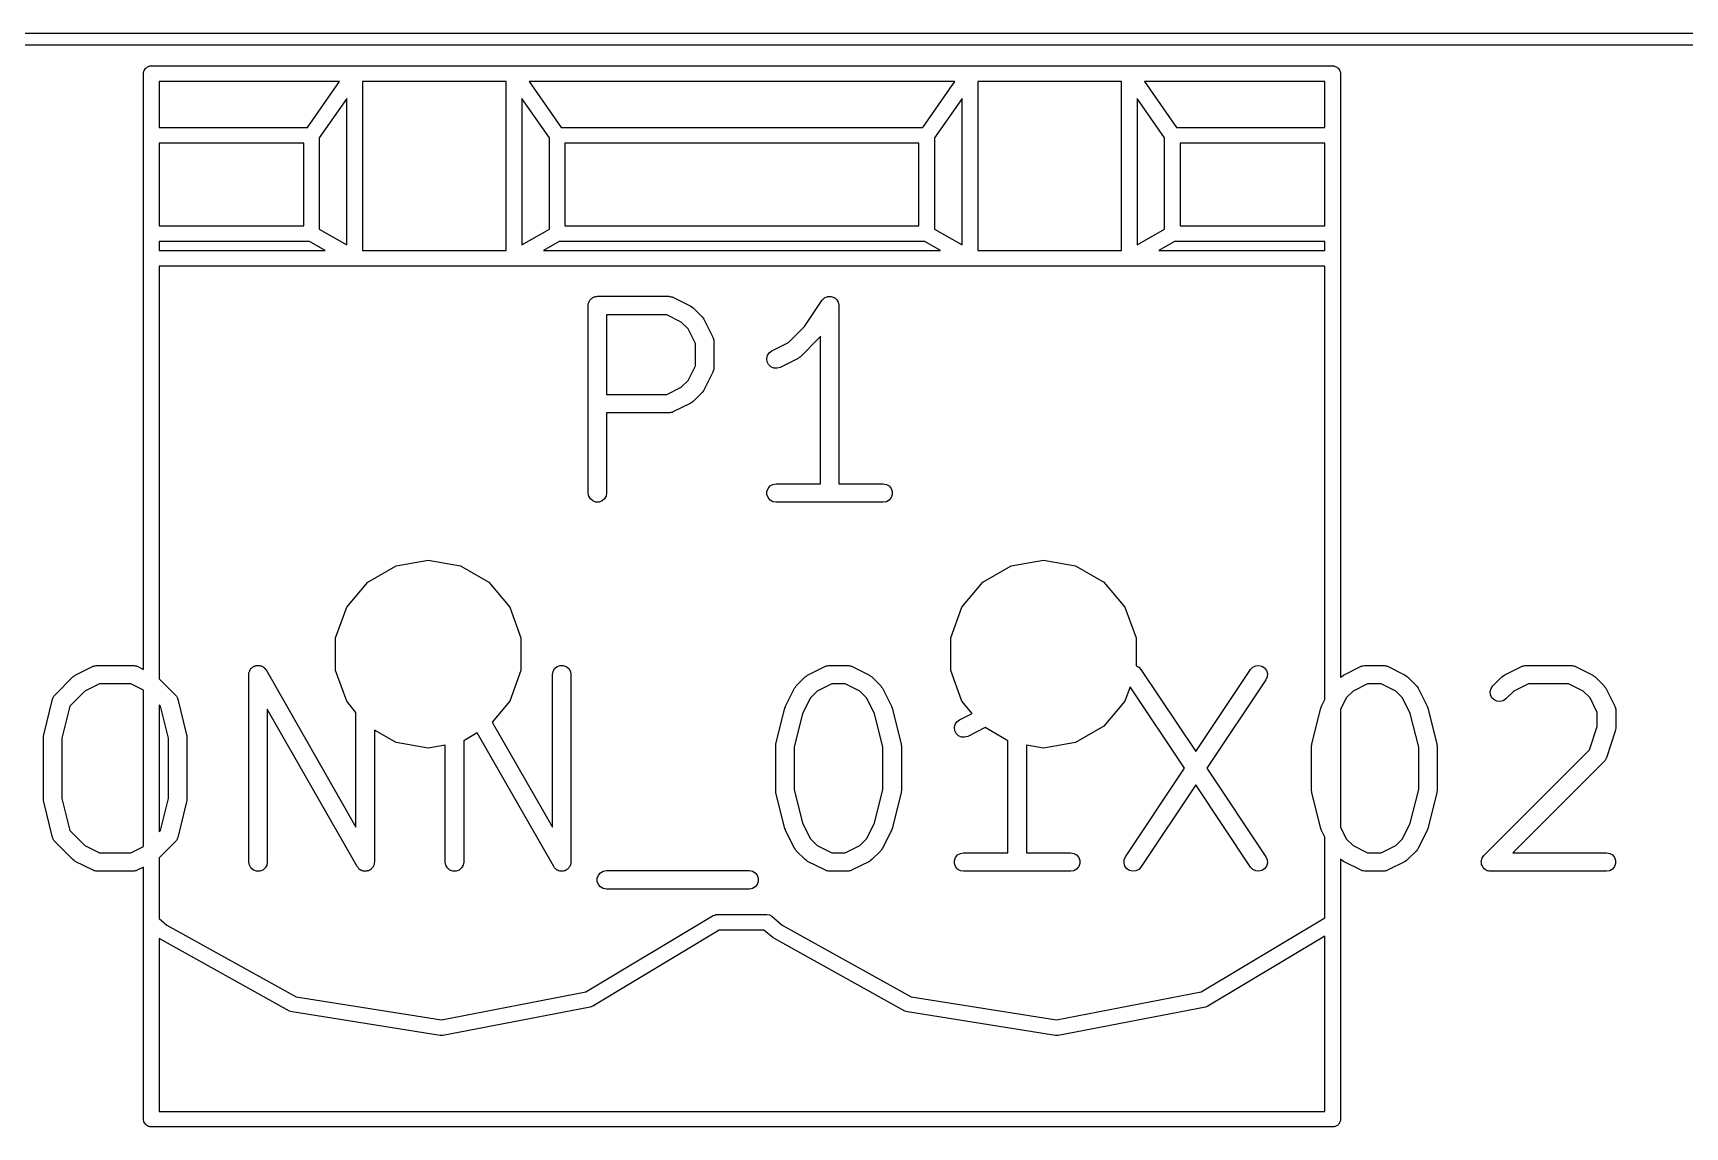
# Model space of a CAD drawing. Extents: x 10 to 287, y -200 to -10.
# Drawn here: x 81.29 to 94.71, y -38.84 to -29.95 of the extents above; entities that cross this region are included whole.
import ezdxf

# ---------------------------------------------------------------- set-up
doc = ezdxf.new("R2010")
doc.units = 0
doc.header["$MEASUREMENT"] = 0
doc.layers.add('BLACK', color=7, linetype='CONTINUOUS')

msp = doc.modelspace()

# ---------------------------------------------------------------- linework, layer by layer
at = {"layer": 'Black'}
for p, q in [((74.5, -29.95), (212, -29.95)), ((211.95, -30.05), (74.55, -30.05)), ((82.1865, -30.28), (82.1875, -30.2745)), ((82.1865, -35.1241), (82.1865, -30.28)), ((82.1875, -30.27), (82.189, -30.2657)), ((82.1875, -30.2745), (82.1875, -30.27)), ((82.189, -30.2657), (82.1903, -30.2583)), ((82.1903, -30.2583), (82.1941, -30.2518)), ((82.1941, -30.2518), (82.195, -30.2492)), ((82.195, -30.2492), (82.1967, -30.2472)), ((82.1967, -30.2472), (82.2014, -30.2392)), ((82.2014, -30.2392), (82.2084, -30.2332)), ((82.2084, -30.2332), (82.2092, -30.2324)), ((82.2092, -30.2324), (82.2102, -30.2318)), ((82.2102, -30.2318), (82.2182, -30.225)), ((82.2182, -30.225), (82.2282, -30.2214)), ((82.2282, -30.2214), (82.2283, -30.2213)), ((82.2283, -30.2213), (82.2284, -30.2213)), ((82.2284, -30.2213), (82.239, -30.2175)), ((82.239, -30.2175), (82.261, -30.2175)), ((82.261, -30.2175), (82.2611, -30.2175)), ((82.2611, -30.2175), (83.9023, -30.2175)), ((83.9023, -30.2175), (85.1977, -30.2175)), ((85.1977, -30.2175), (88.4489, -30.2175)), ((88.4489, -30.2175), (88.9023, -30.2175)), ((88.9023, -30.2175), (90.1977, -30.2175)), ((90.1977, -30.2175), (91.8389, -30.2175)), ((91.8389, -30.2175), (91.839, -30.2175)), ((91.839, -30.2175), (91.861, -30.2175)), ((91.861, -30.2175), (91.8716, -30.2213)), ((91.8716, -30.2213), (91.8717, -30.2213)), ((91.8717, -30.2213), (91.8718, -30.2214)), ((91.8718, -30.2214), (91.8817, -30.225)), ((91.8817, -30.225), (91.8898, -30.2318)), ((91.8898, -30.2318), (91.8908, -30.2324)), ((91.8908, -30.2324), (91.8916, -30.2332)), ((91.8916, -30.2332), (91.8986, -30.2392)), ((91.8986, -30.2392), (91.9033, -30.2472)), ((91.9033, -30.2472), (91.905, -30.2492)), ((91.905, -30.2492), (91.9059, -30.2518)), ((91.9059, -30.2518), (91.9097, -30.2583)), ((91.9097, -30.2583), (91.911, -30.2657)), ((91.911, -30.2657), (91.9125, -30.27)), ((91.9125, -30.27), (91.9125, -30.2745)), ((91.9125, -30.2745), (91.9135, -30.28)), ((91.9135, -30.28), (91.9135, -35.1896)), ((82.3135, -30.3445), (82.3135, -30.7179)), ((83.7803, -30.3445), (82.3135, -30.3445)), ((83.5187, -30.7179), (83.7803, -30.3445)), ((83.9658, -30.3445), (83.9658, -31.7186)), ((85.1342, -30.3445), (83.9658, -30.3445)), ((85.1342, -31.7186), (85.1342, -30.3445)), ((85.6511, -30.3445), (85.3197, -30.3445)), ((85.3197, -30.3445), (85.5813, -30.7179)), ((88.4489, -30.3445), (85.6511, -30.3445)), ((88.7803, -30.3445), (88.4489, -30.3445)), ((88.5187, -30.7179), (88.7803, -30.3445)), ((88.9658, -30.3445), (88.9658, -31.7186)), ((90.1342, -30.3445), (88.9658, -30.3445)), ((90.1342, -31.7186), (90.1342, -30.3445)), ((90.3197, -30.3445), (90.5813, -30.7179)), ((91.7865, -30.3445), (90.3197, -30.3445)), ((91.7865, -30.7179), (91.7865, -30.3445)), ((83.8388, -30.4823), (83.6153, -30.8014)), ((83.8388, -31.6726), (83.8388, -30.4823)), ((85.4847, -30.8014), (85.2612, -30.4823)), ((85.2612, -30.4823), (85.2612, -31.6726)), ((88.8388, -30.4823), (88.6153, -30.8014)), ((88.8388, -31.6726), (88.8388, -30.4823)), ((90.4847, -30.8014), (90.2612, -30.4823)), ((90.2612, -30.4823), (90.2612, -31.6726)), ((82.3135, -30.7179), (83.5187, -30.7179)), ((85.5813, -30.7179), (88.4489, -30.7179)), ((88.4489, -30.7179), (88.5187, -30.7179)), ((90.5813, -30.7179), (91.7865, -30.7179)), ((82.3135, -30.8449), (82.3135, -31.518)), ((83.4883, -30.8449), (82.3135, -30.8449)), ((83.4883, -31.518), (83.4883, -30.8449)), ((83.6153, -30.8014), (83.6153, -31.5447)), ((85.4847, -31.5447), (85.4847, -30.8014)), ((85.6511, -30.8449), (85.6117, -30.8449)), ((85.6117, -30.8449), (85.6117, -31.518)), ((88.4489, -30.8449), (85.6511, -30.8449)), ((88.4883, -30.8449), (88.4489, -30.8449)), ((88.4883, -31.518), (88.4883, -30.8449)), ((88.6153, -30.8014), (88.6153, -31.5447)), ((90.4847, -31.5447), (90.4847, -30.8014)), ((90.6117, -30.8449), (90.6117, -31.518)), ((91.7865, -30.8449), (90.6117, -30.8449)), ((91.7865, -31.518), (91.7865, -30.8449)), ((82.3135, -31.518), (83.4883, -31.518)), ((83.6153, -31.5447), (83.8388, -31.6726)), ((85.2612, -31.6726), (85.4847, -31.5447)), ((85.6117, -31.518), (88.4489, -31.518)), ((88.4489, -31.518), (88.4883, -31.518)), ((88.6153, -31.5447), (88.8388, -31.6726)), ((90.2612, -31.6726), (90.4847, -31.5447)), ((90.6117, -31.518), (91.7865, -31.518)), ((83.5349, -31.645), (82.3135, -31.645)), ((82.3135, -31.645), (82.3135, -31.7186)), ((83.6636, -31.7186), (83.5349, -31.645)), ((85.5651, -31.645), (85.4364, -31.7186)), ((85.6511, -31.645), (85.5651, -31.645)), ((88.5349, -31.645), (85.6511, -31.645)), ((88.6636, -31.7186), (88.5349, -31.645)), ((90.5651, -31.645), (90.4364, -31.7186)), ((91.7865, -31.645), (90.5651, -31.645)), ((91.7865, -31.7186), (91.7865, -31.645)), ((82.3135, -31.7186), (83.5518, -31.7186)), ((83.5518, -31.7186), (83.6636, -31.7186)), ((83.9658, -31.7186), (85.1342, -31.7186)), ((85.4364, -31.7186), (85.5482, -31.7186)), ((85.5482, -31.7186), (88.4489, -31.7186)), ((88.4489, -31.7186), (88.5518, -31.7186)), ((88.5518, -31.7186), (88.6636, -31.7186)), ((88.9658, -31.7186), (90.1342, -31.7186)), ((90.4364, -31.7186), (90.5482, -31.7186)), ((90.5482, -31.7186), (91.7865, -31.7186)), ((82.3135, -31.8456), (82.3135, -35.1989)), ((83.5518, -31.8456), (82.3135, -31.8456)), ((83.9023, -31.8456), (83.5518, -31.8456)), ((85.1977, -31.8456), (83.9023, -31.8456)), ((85.5482, -31.8456), (85.1977, -31.8456)), ((85.6511, -31.8456), (85.5482, -31.8456)), ((88.5518, -31.8456), (85.6511, -31.8456)), ((88.9023, -31.8456), (88.5518, -31.8456)), ((90.1977, -31.8456), (88.9023, -31.8456)), ((90.5482, -31.8456), (90.1977, -31.8456)), ((91.7865, -31.8456), (90.5482, -31.8456)), ((91.7865, -35.367), (91.7865, -31.8456)), ((85.8001, -32.1654), (85.8013, -32.159)), ((85.8001, -33.6894), (85.8001, -32.1654)), ((85.8013, -32.1524), (85.8035, -32.1462)), ((85.8013, -32.159), (85.8013, -32.1524)), ((85.8035, -32.1462), (85.8047, -32.1398)), ((85.8047, -32.1398), (85.8079, -32.1341)), ((85.8079, -32.1341), (85.8102, -32.1279)), ((85.8102, -32.1279), (85.8144, -32.1229)), ((85.8144, -32.1229), (85.8177, -32.1172)), ((85.8177, -32.1172), (85.8227, -32.113)), ((85.8227, -32.113), (85.8269, -32.108)), ((85.8269, -32.108), (85.8326, -32.1047)), ((85.8326, -32.1047), (85.8376, -32.1005)), ((85.8376, -32.1005), (85.8438, -32.0982)), ((85.8438, -32.0982), (85.8495, -32.095)), ((85.8495, -32.095), (85.856, -32.0938)), ((85.856, -32.0938), (85.8621, -32.0916)), ((85.8621, -32.0916), (85.8687, -32.0916)), ((85.8687, -32.0916), (85.8751, -32.0904)), ((85.8751, -32.0904), (86.4557, -32.0904)), ((86.4557, -32.0904), (86.46, -32.0912)), ((86.46, -32.0912), (86.4643, -32.0909)), ((86.4643, -32.0909), (86.4727, -32.0934)), ((86.4727, -32.0934), (86.4814, -32.095)), ((86.4814, -32.095), (86.4851, -32.0971)), ((86.4851, -32.0971), (86.4893, -32.0983)), ((86.4893, -32.0983), (86.6344, -32.1709)), ((86.6344, -32.1709), (86.644, -32.1781)), ((86.644, -32.1781), (86.6539, -32.185)), ((86.6539, -32.185), (86.7265, -32.2575)), ((87.5586, -32.3354), (87.6996, -32.1238)), ((87.6996, -32.1238), (87.7025, -32.1208)), ((87.7025, -32.1208), (87.7045, -32.1172)), ((87.7045, -32.1172), (87.7114, -32.1115)), ((87.7114, -32.1115), (87.7176, -32.105)), ((87.7176, -32.105), (87.7213, -32.1031)), ((87.7213, -32.1031), (87.7245, -32.1005)), ((87.7245, -32.1005), (87.7329, -32.0974)), ((87.7329, -32.0974), (87.7409, -32.0934)), ((87.7409, -32.0934), (87.7451, -32.093)), ((87.7451, -32.093), (87.749, -32.0916)), ((87.749, -32.0916), (87.7579, -32.0916)), ((87.7579, -32.0916), (87.7668, -32.0906)), ((87.7668, -32.0906), (87.7709, -32.0916)), ((87.7709, -32.0916), (87.775, -32.0916)), ((87.775, -32.0916), (87.7834, -32.0946)), ((87.7834, -32.0946), (87.7921, -32.0967)), ((87.7921, -32.0967), (87.7956, -32.0991)), ((87.7956, -32.0991), (87.7995, -32.1005)), ((87.7995, -32.1005), (87.8064, -32.1062)), ((87.8064, -32.1062), (87.8138, -32.1112)), ((87.8138, -32.1112), (87.8163, -32.1145)), ((87.8163, -32.1145), (87.8195, -32.1172)), ((87.8195, -32.1172), (87.8239, -32.125)), ((87.8239, -32.125), (87.8292, -32.1322)), ((87.8292, -32.1322), (87.8304, -32.1362)), ((87.8304, -32.1362), (87.8325, -32.1398)), ((87.8325, -32.1398), (87.834, -32.1486)), ((87.834, -32.1486), (87.8365, -32.1572)), ((87.8365, -32.1572), (87.8363, -32.1613)), ((87.8363, -32.1613), (87.837, -32.1654)), ((87.837, -32.1654), (87.837, -33.6144)), ((85.9501, -32.2404), (85.9501, -32.8887)), ((86.438, -32.2404), (85.9501, -32.2404)), ((86.5564, -32.2996), (86.438, -32.2404)), ((86.6118, -32.355), (86.5564, -32.2996)), ((86.7265, -32.2575), (86.7334, -32.2674)), ((86.7334, -32.2674), (86.7405, -32.277)), ((86.7405, -32.277), (86.8131, -32.4222)), ((87.4273, -32.4666), (87.5586, -32.3354)), ((86.671, -32.4734), (86.6118, -32.355)), ((86.671, -32.6557), (86.671, -32.4734)), ((86.8131, -32.4222), (86.8143, -32.4263)), ((86.8143, -32.4263), (86.8165, -32.4301)), ((86.8165, -32.4301), (86.818, -32.4387)), ((86.818, -32.4387), (86.8205, -32.4471)), ((86.8205, -32.4471), (86.8203, -32.4515)), ((86.8203, -32.4515), (86.821, -32.4557)), ((86.821, -32.4557), (86.821, -32.6734)), ((87.293, -32.5338), (87.4273, -32.4666)), ((87.6699, -32.4362), (87.5247, -32.5813)), ((87.6741, -32.4301), (87.6699, -32.4362)), ((87.6793, -32.4247), (87.6741, -32.4301)), ((87.687, -32.4131), (87.6793, -32.4247)), ((87.687, -33.6144), (87.687, -32.4131)), ((87.2517, -32.5964), (87.2578, -32.571)), ((87.2547, -32.6222), (87.2517, -32.5964)), ((87.2578, -32.571), (87.2721, -32.5493)), ((87.2721, -32.5493), (87.293, -32.5338)), ((87.5053, -32.5954), (87.3601, -32.6679)), ((87.5149, -32.5882), (87.5053, -32.5954)), ((87.5247, -32.5813), (87.5149, -32.5882)), ((86.6118, -32.7741), (86.671, -32.6557)), ((86.8131, -32.707), (86.7405, -32.8521)), ((86.8143, -32.7028), (86.8131, -32.707)), ((86.8165, -32.6991), (86.8143, -32.7028)), ((86.818, -32.6904), (86.8165, -32.6991)), ((86.8205, -32.682), (86.818, -32.6904)), ((86.821, -32.6734), (86.8203, -32.6777)), ((86.8203, -32.6777), (86.8205, -32.682)), ((87.2663, -32.6455), (87.2547, -32.6222)), ((87.2852, -32.6634), (87.2663, -32.6455)), ((87.3091, -32.6738), (87.2852, -32.6634)), ((87.3351, -32.6754), (87.3091, -32.6738)), ((87.3601, -32.6679), (87.3351, -32.6754)), ((85.9501, -32.8887), (86.438, -32.8887)), ((86.438, -32.8887), (86.5564, -32.8295)), ((86.5564, -32.8295), (86.6118, -32.7741)), ((86.7265, -32.8716), (86.6539, -32.9442)), ((86.7333, -32.8618), (86.7265, -32.8716)), ((86.7405, -32.8521), (86.7333, -32.8618)), ((86.6344, -32.9582), (86.4893, -33.0308)), ((86.644, -32.9511), (86.6344, -32.9582)), ((86.6539, -32.9442), (86.644, -32.9511)), ((86.4557, -33.0387), (85.9501, -33.0387)), ((85.9501, -33.0387), (85.9501, -33.6894)), ((86.46, -33.038), (86.4557, -33.0387)), ((86.4643, -33.0382), (86.46, -33.038)), ((86.4727, -33.0357), (86.4643, -33.0382)), ((86.4814, -33.0342), (86.4727, -33.0357)), ((86.4851, -33.032), (86.4814, -33.0342)), ((86.4893, -33.0308), (86.4851, -33.032)), ((85.8047, -33.7151), (85.8001, -33.6894)), ((85.9501, -33.6894), (85.9456, -33.7151)), ((87.2527, -33.6764), (87.2616, -33.6519)), ((87.2527, -33.7025), (87.2527, -33.6764)), ((87.2616, -33.6519), (87.2784, -33.632)), ((87.2784, -33.632), (87.3009, -33.619)), ((87.3009, -33.619), (87.3266, -33.6144)), ((87.3266, -33.6144), (87.687, -33.6144)), ((87.837, -33.6144), (88.1974, -33.6144)), ((88.1974, -33.6144), (88.2231, -33.619)), ((88.2231, -33.619), (88.2456, -33.632)), ((88.2456, -33.632), (88.2624, -33.6519)), ((88.2624, -33.6519), (88.2713, -33.6764)), ((88.2713, -33.6764), (88.2713, -33.7025)), ((85.8177, -33.7376), (85.8047, -33.7151)), ((85.8376, -33.7544), (85.8177, -33.7376)), ((85.8621, -33.7633), (85.8376, -33.7544)), ((85.8882, -33.7633), (85.8621, -33.7633)), ((85.9126, -33.7544), (85.8882, -33.7633)), ((85.9326, -33.7376), (85.9126, -33.7544)), ((85.9456, -33.7151), (85.9326, -33.7376)), ((87.2616, -33.7269), (87.2527, -33.7025)), ((87.2784, -33.7469), (87.2616, -33.7269)), ((87.3009, -33.7599), (87.2784, -33.7469)), ((87.3266, -33.7644), (87.3009, -33.7599)), ((88.1974, -33.7644), (87.3266, -33.7644)), ((88.2231, -33.7599), (88.1974, -33.7644)), ((88.2456, -33.7469), (88.2231, -33.7599)), ((88.2624, -33.7269), (88.2456, -33.7469)), ((88.2713, -33.7025), (88.2624, -33.7269)), ((84.0083, -34.414), (84.2384, -34.2812)), ((84.2384, -34.2812), (84.5, -34.2351)), ((84.5, -34.2351), (84.7616, -34.2812)), ((84.7616, -34.2812), (84.9917, -34.414)), ((89.0083, -34.414), (89.2384, -34.2812)), ((89.2384, -34.2812), (89.5, -34.2351)), ((89.5, -34.2351), (89.7616, -34.2812)), ((89.7616, -34.2812), (89.9917, -34.414)), ((83.8376, -34.6175), (84.0083, -34.414)), ((84.9917, -34.414), (85.1624, -34.6175)), ((88.8376, -34.6175), (89.0083, -34.414)), ((89.9917, -34.414), (90.1624, -34.6175)), ((83.7467, -34.8672), (83.8376, -34.6175)), ((85.1624, -34.6175), (85.2533, -34.8672)), ((88.7467, -34.8672), (88.8376, -34.6175)), ((90.1624, -34.6175), (90.2533, -34.8672)), ((83.7467, -35.1328), (83.7467, -34.8672)), ((85.2533, -34.8672), (85.2533, -35.1328)), ((88.7467, -35.1328), (88.7467, -34.8672)), ((90.2533, -34.8672), (90.2533, -35.0948)), ((81.6228, -35.1781), (81.6325, -35.1709)), ((81.6325, -35.1709), (81.7776, -35.0983)), ((81.7776, -35.0983), (81.7817, -35.0971)), ((81.7817, -35.0971), (81.7855, -35.095)), ((81.7855, -35.095), (81.7941, -35.0934)), ((81.7941, -35.0934), (81.8026, -35.0909)), ((81.8026, -35.0909), (81.8069, -35.0912)), ((81.8069, -35.0912), (81.8111, -35.0904)), ((81.8111, -35.0904), (82.1014, -35.0904)), ((82.1014, -35.0904), (82.1057, -35.0912)), ((82.1057, -35.0912), (82.11, -35.0909)), ((82.11, -35.0909), (82.1184, -35.0934)), ((82.1184, -35.0934), (82.1271, -35.095)), ((82.1271, -35.095), (82.1308, -35.0971)), ((82.1308, -35.0971), (82.135, -35.0983)), ((82.135, -35.0983), (82.1865, -35.1241)), ((83.0424, -35.1654), (83.0436, -35.1588)), ((83.0424, -36.6894), (83.0424, -35.1654)), ((83.0436, -35.1521), (83.0458, -35.1461)), ((83.0436, -35.1588), (83.0436, -35.1521)), ((83.0458, -35.1461), (83.047, -35.1398)), ((83.047, -35.1398), (83.0503, -35.1339)), ((83.0503, -35.1339), (83.0526, -35.1276)), ((83.0526, -35.1276), (83.0568, -35.1228)), ((83.0568, -35.1228), (83.06, -35.1172)), ((83.06, -35.1172), (83.0651, -35.1129)), ((83.0651, -35.1129), (83.0695, -35.1078)), ((83.0695, -35.1078), (83.075, -35.1046)), ((83.075, -35.1046), (83.0799, -35.1005)), ((83.0799, -35.1005), (83.0862, -35.0982)), ((83.0862, -35.0982), (83.0921, -35.0948)), ((83.0921, -35.0948), (83.0984, -35.0938)), ((83.0984, -35.0938), (83.1044, -35.0916)), ((83.1044, -35.0916), (83.1111, -35.0916)), ((83.1111, -35.0916), (83.1178, -35.0904)), ((83.1178, -35.0904), (83.1241, -35.0916)), ((83.1241, -35.0916), (83.1305, -35.0916)), ((83.1305, -35.0916), (83.1368, -35.0939)), ((83.1368, -35.0939), (83.1434, -35.0951)), ((83.1434, -35.0951), (83.1489, -35.0983)), ((83.1489, -35.0983), (83.1549, -35.1005)), ((83.1549, -35.1005), (83.1601, -35.1048)), ((83.1601, -35.1048), (83.1659, -35.1082)), ((83.1659, -35.1082), (83.17, -35.1131)), ((83.17, -35.1131), (83.1749, -35.1172)), ((83.1749, -35.1172), (83.1782, -35.123)), ((83.1782, -35.123), (83.1825, -35.1282)), ((83.1825, -35.1282), (83.9133, -36.407)), ((83.8376, -35.3825), (83.7467, -35.1328)), ((85.2533, -35.1328), (85.1624, -35.3825)), ((85.5099, -35.1654), (85.5144, -35.1398)), ((85.5099, -36.407), (85.5099, -35.1654)), ((85.5144, -35.1398), (85.5274, -35.1172)), ((85.5274, -35.1172), (85.5474, -35.1005)), ((85.5474, -35.1005), (85.5718, -35.0916)), ((85.5718, -35.0916), (85.5979, -35.0916)), ((85.5979, -35.0916), (85.6224, -35.1005)), ((85.6224, -35.1005), (85.6423, -35.1172)), ((85.6423, -35.1172), (85.6553, -35.1398)), ((85.6553, -35.1398), (85.6599, -35.1654)), ((85.6599, -35.1654), (85.6599, -36.6894)), ((87.5737, -35.1781), (87.5833, -35.1709)), ((87.5833, -35.1709), (87.7285, -35.0983)), ((87.7285, -35.0983), (87.7326, -35.0971)), ((87.7326, -35.0971), (87.7363, -35.095)), ((87.7363, -35.095), (87.745, -35.0934)), ((87.745, -35.0934), (87.7534, -35.0909)), ((87.7534, -35.0909), (87.7577, -35.0912)), ((87.7577, -35.0912), (87.762, -35.0904)), ((87.762, -35.0904), (87.9071, -35.0904)), ((87.9071, -35.0904), (87.9114, -35.0912)), ((87.9114, -35.0912), (87.9157, -35.0909)), ((87.9157, -35.0909), (87.9241, -35.0934)), ((87.9241, -35.0934), (87.9328, -35.095)), ((87.9328, -35.095), (87.9365, -35.0971)), ((87.9365, -35.0971), (87.9407, -35.0983)), ((87.9407, -35.0983), (88.0858, -35.1709)), ((88.0858, -35.1709), (88.0955, -35.1781)), ((88.8376, -35.3825), (88.7467, -35.1328)), ((90.2533, -35.0948), (90.2738, -35.105)), ((90.2738, -35.105), (90.2918, -35.1238)), ((90.2918, -35.1238), (90.7374, -35.7922)), ((90.7374, -35.7922), (91.183, -35.1238)), ((91.183, -35.1238), (91.201, -35.105)), ((91.201, -35.105), (91.2244, -35.0934)), ((91.2244, -35.0934), (91.2503, -35.0906)), ((91.2503, -35.0906), (91.2756, -35.0967)), ((91.2756, -35.0967), (91.2972, -35.1112)), ((91.2972, -35.1112), (91.3127, -35.1322)), ((91.3127, -35.1322), (91.32, -35.1572)), ((91.32, -35.1572), (91.3183, -35.1832)), ((91.928, -35.1781), (91.9376, -35.1709)), ((91.9376, -35.1709), (92.0827, -35.0983)), ((92.0827, -35.0983), (92.0869, -35.0971)), ((92.0869, -35.0971), (92.0906, -35.095)), ((92.0906, -35.095), (92.0993, -35.0934)), ((92.0993, -35.0934), (92.1077, -35.0909)), ((92.1077, -35.0909), (92.112, -35.0912)), ((92.112, -35.0912), (92.1163, -35.0904)), ((92.1163, -35.0904), (92.2614, -35.0904)), ((92.2614, -35.0904), (92.2657, -35.0912)), ((92.2657, -35.0912), (92.27, -35.0909)), ((92.27, -35.0909), (92.2784, -35.0934)), ((92.2784, -35.0934), (92.2871, -35.095)), ((92.2871, -35.095), (92.2908, -35.0971)), ((92.2908, -35.0971), (92.295, -35.0983)), ((92.295, -35.0983), (92.4401, -35.1709)), ((92.4401, -35.1709), (92.4498, -35.1781)), ((93.2342, -35.1781), (93.2439, -35.1709)), ((93.2439, -35.1709), (93.389, -35.0983)), ((93.389, -35.0983), (93.3932, -35.0971)), ((93.3932, -35.0971), (93.3969, -35.095)), ((93.3969, -35.095), (93.4056, -35.0934)), ((93.4056, -35.0934), (93.414, -35.0909)), ((93.414, -35.0909), (93.4183, -35.0912)), ((93.4183, -35.0912), (93.4226, -35.0904)), ((93.4226, -35.0904), (93.7854, -35.0904)), ((93.7854, -35.0904), (93.7897, -35.0912)), ((93.7897, -35.0912), (93.794, -35.0909)), ((93.794, -35.0909), (93.8024, -35.0934)), ((93.8024, -35.0934), (93.8111, -35.095)), ((93.8111, -35.095), (93.8148, -35.0971)), ((93.8148, -35.0971), (93.819, -35.0983)), ((93.819, -35.0983), (93.9641, -35.1709)), ((93.9641, -35.1709), (93.9738, -35.1781)), ((81.4678, -35.3301), (81.613, -35.185)), ((81.7104, -35.2996), (81.5886, -35.4215)), ((81.613, -35.185), (81.6228, -35.1781)), ((81.8288, -35.2404), (81.7104, -35.2996)), ((82.0837, -35.2404), (81.8288, -35.2404)), ((82.1865, -35.2918), (82.0837, -35.2404)), ((82.1865, -36.563), (82.1865, -35.2918)), ((82.3135, -35.1989), (82.4447, -35.3301)), ((87.4046, -35.4222), (87.4772, -35.277)), ((87.4772, -35.277), (87.4844, -35.2674)), ((87.4844, -35.2674), (87.4913, -35.2575)), ((87.4913, -35.2575), (87.5638, -35.185)), ((87.5638, -35.185), (87.5737, -35.1781)), ((87.6613, -35.2996), (87.6059, -35.355)), ((87.7797, -35.2404), (87.6613, -35.2996)), ((87.8894, -35.2404), (87.7797, -35.2404)), ((88.0079, -35.2996), (87.8894, -35.2404)), ((88.0632, -35.355), (88.0079, -35.2996)), ((88.0955, -35.1781), (88.1053, -35.185)), ((88.1053, -35.185), (88.1779, -35.2575)), ((88.1779, -35.2575), (88.1848, -35.2674)), ((88.1848, -35.2674), (88.1919, -35.277)), ((88.1919, -35.277), (88.2645, -35.4222)), ((90.2054, -35.2645), (90.1624, -35.3825)), ((90.6473, -35.9274), (90.2054, -35.2645)), ((91.3078, -35.207), (90.8276, -35.9274)), ((91.3183, -35.1832), (91.3078, -35.207)), ((91.9135, -35.1896), (91.9181, -35.185)), ((91.9181, -35.185), (91.928, -35.1781)), ((92.0156, -35.2996), (91.9602, -35.355)), ((92.134, -35.2404), (92.0156, -35.2996)), ((92.2437, -35.2404), (92.134, -35.2404)), ((92.3621, -35.2996), (92.2437, -35.2404)), ((92.4175, -35.355), (92.3621, -35.2996)), ((92.4498, -35.1781), (92.4596, -35.185)), ((92.4596, -35.185), (92.5322, -35.2575)), ((92.5322, -35.2575), (92.5391, -35.2674)), ((92.5391, -35.2674), (92.5462, -35.277)), ((92.5462, -35.277), (92.6188, -35.4222)), ((93.1301, -35.304), (93.1369, -35.2789)), ((93.1324, -35.33), (93.1301, -35.304)), ((93.1369, -35.2789), (93.1518, -35.2575)), ((93.1518, -35.2575), (93.2244, -35.185)), ((93.2244, -35.185), (93.2342, -35.1781)), ((93.3219, -35.2996), (93.2579, -35.3636)), ((93.4403, -35.2404), (93.3219, -35.2996)), ((93.7677, -35.2404), (93.4403, -35.2404)), ((93.8861, -35.2996), (93.7677, -35.2404)), ((93.9415, -35.355), (93.8861, -35.2996)), ((93.9738, -35.1781), (93.9836, -35.185)), ((93.9836, -35.185), (94.0562, -35.2575)), ((94.0562, -35.2575), (94.0631, -35.2674)), ((94.0631, -35.2674), (94.0702, -35.277)), ((94.0702, -35.277), (94.1428, -35.4222)), ((81.3755, -35.6552), (81.4481, -35.365)), ((81.4481, -35.365), (81.451, -35.3584)), ((81.451, -35.3584), (81.4529, -35.3514)), ((81.4529, -35.3514), (81.4563, -35.3466)), ((81.4563, -35.3466), (81.4587, -35.3412)), ((81.4587, -35.3412), (81.4637, -35.336)), ((81.4637, -35.336), (81.4678, -35.3301)), ((81.5886, -35.4215), (81.5233, -35.6827)), ((82.324, -35.4215), (82.3135, -35.411)), ((82.3135, -35.411), (82.3135, -36.4439)), ((82.3893, -35.6827), (82.324, -35.4215)), ((82.4447, -35.3301), (82.4489, -35.336)), ((82.4489, -35.336), (82.4539, -35.3412)), ((82.4539, -35.3412), (82.4563, -35.3466)), ((82.4563, -35.3466), (82.4597, -35.3514)), ((82.4597, -35.3514), (82.4615, -35.3584)), ((82.4615, -35.3584), (82.4645, -35.365)), ((82.4645, -35.365), (82.537, -35.6552)), ((83.9133, -35.4727), (83.8376, -35.3825)), ((85.1624, -35.3825), (85.0208, -35.5512)), ((87.3264, -35.7278), (87.399, -35.4375)), ((87.399, -35.4375), (87.4023, -35.43)), ((87.4023, -35.43), (87.4046, -35.4222)), ((87.6059, -35.355), (87.5425, -35.4819)), ((88.1267, -35.4819), (88.0632, -35.355)), ((88.2645, -35.4222), (88.2668, -35.43)), ((88.2668, -35.43), (88.2702, -35.4375)), ((88.2702, -35.4375), (88.3428, -35.7278)), ((88.9209, -35.4818), (88.8376, -35.3825)), ((90.1624, -35.3825), (89.9917, -35.586)), ((91.6807, -35.7278), (91.7532, -35.4375)), ((91.7532, -35.4375), (91.7566, -35.43)), ((91.7566, -35.43), (91.7589, -35.4222)), ((91.7589, -35.4222), (91.7865, -35.367)), ((91.9602, -35.355), (91.9135, -35.4484)), ((92.4809, -35.4819), (92.4175, -35.355)), ((92.6188, -35.4222), (92.6211, -35.43)), ((92.6211, -35.43), (92.6245, -35.4375)), ((92.6245, -35.4375), (92.697, -35.7278)), ((93.1434, -35.3536), (93.1324, -35.33)), ((93.1618, -35.372), (93.1434, -35.3536)), ((93.1854, -35.383), (93.1618, -35.372)), ((93.2114, -35.3853), (93.1854, -35.383)), ((93.2366, -35.3785), (93.2114, -35.3853)), ((93.2579, -35.3636), (93.2366, -35.3785)), ((94.0007, -35.4734), (93.9415, -35.355)), ((94.1428, -35.4222), (94.144, -35.4263)), ((94.144, -35.4263), (94.1462, -35.4301)), ((94.1462, -35.4301), (94.1477, -35.4387)), ((94.1477, -35.4387), (94.1502, -35.4471)), ((83.9232, -36.7266), (83.1924, -35.4478)), ((83.1924, -35.4478), (83.1924, -36.6894)), ((83.9133, -36.407), (83.9133, -35.4727)), ((85.0208, -35.5512), (85.5099, -36.407)), ((87.5425, -35.4819), (87.4741, -35.7552)), ((88.195, -35.7552), (88.1267, -35.4819)), ((88.7757, -35.5964), (88.7818, -35.571)), ((88.7818, -35.571), (88.7961, -35.5493)), ((88.7961, -35.5493), (88.817, -35.5338)), ((88.817, -35.5338), (88.9209, -35.4818)), ((91.9135, -35.4484), (91.9135, -36.4064)), ((92.5493, -35.7552), (92.4809, -35.4819)), ((94.0007, -35.5887), (94.0007, -35.4734)), ((94.1502, -35.4471), (94.15, -35.4515)), ((94.15, -35.4515), (94.1507, -35.4557)), ((94.1507, -35.4557), (94.1507, -35.6009)), ((81.3733, -35.6734), (81.3749, -35.6644)), ((81.3733, -36.1814), (81.3733, -35.6734)), ((81.3749, -35.6644), (81.3755, -35.6552)), ((81.5233, -35.6827), (81.5233, -36.1722)), ((82.3893, -36.1722), (82.3893, -35.6827)), ((82.537, -35.6552), (82.5377, -35.6644)), ((82.5377, -35.6644), (82.5393, -35.6734)), ((82.5393, -35.6734), (82.5393, -36.1814)), ((84.2384, -35.7188), (84.0633, -35.6177)), ((84.0633, -35.6177), (84.0633, -36.6894)), ((84.8986, -35.6397), (84.789, -35.703)), ((84.789, -35.703), (84.789, -36.6894)), ((85.5197, -36.7266), (84.8986, -35.6397)), ((88.7787, -35.6222), (88.7757, -35.5964)), ((88.7903, -35.6455), (88.7787, -35.6222)), ((88.8092, -35.6634), (88.7903, -35.6455)), ((88.8331, -35.6738), (88.8092, -35.6634)), ((88.8591, -35.6754), (88.8331, -35.6738)), ((88.8841, -35.6679), (88.8591, -35.6754)), ((89.0268, -35.5966), (88.8841, -35.6679)), ((89.211, -35.703), (89.0268, -35.5966)), ((89.211, -36.6144), (89.211, -35.703)), ((89.9917, -35.586), (89.7616, -35.7188)), ((93.9376, -35.7781), (94.0007, -35.5887)), ((94.1469, -35.6246), (94.0743, -35.8423)), ((94.1486, -35.6127), (94.1469, -35.6246)), ((94.1507, -35.6009), (94.1486, -35.6127)), ((84.5, -35.7649), (84.2384, -35.7188)), ((84.639, -35.7404), (84.5, -35.7649)), ((84.639, -36.6894), (84.639, -35.7404)), ((87.3241, -35.746), (87.3257, -35.737)), ((87.3241, -36.1089), (87.3241, -35.746)), ((87.3257, -35.737), (87.3264, -35.7278)), ((87.4741, -35.7552), (87.4741, -36.0996)), ((88.195, -36.0996), (88.195, -35.7552)), ((88.3428, -35.7278), (88.3434, -35.737)), ((88.3434, -35.737), (88.345, -35.746)), ((88.345, -35.746), (88.345, -36.1089)), ((89.5, -35.7649), (89.361, -35.7404)), ((89.361, -35.7404), (89.361, -36.6144)), ((89.7616, -35.7188), (89.5, -35.7649)), ((91.6784, -35.746), (91.68, -35.737)), ((91.6784, -36.1089), (91.6784, -35.746)), ((91.68, -35.737), (91.6807, -35.7278)), ((92.5493, -36.0996), (92.5493, -35.7552)), ((92.697, -35.7278), (92.6977, -35.737)), ((92.6977, -35.737), (92.6993, -35.746)), ((92.6993, -35.746), (92.6993, -36.1089)), ((93.0793, -36.6364), (93.9376, -35.7781)), ((94.0743, -35.8423), (94.0722, -35.8461)), ((90.167, -36.6478), (90.6473, -35.9274)), ((90.8276, -35.9274), (91.3078, -36.6478)), ((94.0562, -35.8716), (93.3134, -36.6144)), ((94.0587, -35.8681), (94.0562, -35.8716)), ((94.0619, -35.8652), (94.0587, -35.8681)), ((94.0661, -35.8575), (94.0619, -35.8652)), ((94.0711, -35.8503), (94.0661, -35.8575)), ((94.0722, -35.8461), (94.0711, -35.8503)), ((87.3257, -36.1179), (87.3241, -36.1089)), ((87.4741, -36.0996), (87.5425, -36.373)), ((88.1267, -36.373), (88.195, -36.0996)), ((88.345, -36.1089), (88.3434, -36.1179)), ((90.7374, -36.0626), (90.2918, -36.731)), ((91.183, -36.731), (90.7374, -36.0626)), ((91.68, -36.1179), (91.6784, -36.1089)), ((92.4809, -36.373), (92.5493, -36.0996)), ((92.6993, -36.1089), (92.6977, -36.1179)), ((81.3749, -36.1905), (81.3733, -36.1814)), ((81.3755, -36.1996), (81.3749, -36.1905)), ((81.4481, -36.4899), (81.3755, -36.1996)), ((81.5233, -36.1722), (81.5886, -36.4334)), ((82.324, -36.4334), (82.3893, -36.1722)), ((82.537, -36.1996), (82.4645, -36.4899)), ((82.5377, -36.1905), (82.537, -36.1996)), ((82.5393, -36.1814), (82.5377, -36.1905)), ((87.3264, -36.127), (87.3257, -36.1179)), ((87.399, -36.4173), (87.3264, -36.127)), ((88.3428, -36.127), (88.2702, -36.4173)), ((88.3434, -36.1179), (88.3428, -36.127)), ((91.6807, -36.127), (91.68, -36.1179)), ((91.7532, -36.4173), (91.6807, -36.127)), ((92.697, -36.127), (92.6245, -36.4173)), ((92.6977, -36.1179), (92.697, -36.127)), ((87.5425, -36.373), (87.6059, -36.4999)), ((88.0632, -36.4999), (88.1267, -36.373)), ((92.4175, -36.4999), (92.4809, -36.373)), ((81.451, -36.4965), (81.4481, -36.4899)), ((81.4529, -36.5034), (81.451, -36.4965)), ((81.4563, -36.5083), (81.4529, -36.5034)), ((81.4587, -36.5137), (81.4563, -36.5083)), ((81.4637, -36.5189), (81.4587, -36.5137)), ((81.5886, -36.4334), (81.7104, -36.5552)), ((82.3135, -36.4439), (82.324, -36.4334)), ((82.4539, -36.5137), (82.4489, -36.5189)), ((82.4563, -36.5083), (82.4539, -36.5137)), ((82.4597, -36.5034), (82.4563, -36.5083)), ((82.4615, -36.4965), (82.4597, -36.5034)), ((82.4645, -36.4899), (82.4615, -36.4965)), ((87.4023, -36.4248), (87.399, -36.4173)), ((87.4046, -36.4327), (87.4023, -36.4248)), ((87.4772, -36.5778), (87.4046, -36.4327)), ((87.6059, -36.4999), (87.6613, -36.5552)), ((88.0079, -36.5552), (88.0632, -36.4999)), ((88.2645, -36.4327), (88.1919, -36.5778)), ((88.2668, -36.4248), (88.2645, -36.4327)), ((88.2702, -36.4173), (88.2668, -36.4248)), ((91.7566, -36.4248), (91.7532, -36.4173)), ((91.7589, -36.4327), (91.7566, -36.4248)), ((91.7865, -36.4878), (91.7589, -36.4327)), ((91.7865, -37.1429), (91.7865, -36.4878)), ((91.9135, -36.4064), (91.9602, -36.4999)), ((91.9602, -36.4999), (92.0156, -36.5552)), ((92.3621, -36.5552), (92.4175, -36.4999)), ((92.6188, -36.4327), (92.5462, -36.5778)), ((92.6211, -36.4248), (92.6188, -36.4327)), ((92.6245, -36.4173), (92.6211, -36.4248)), ((81.4678, -36.5247), (81.4637, -36.5189)), ((81.613, -36.6699), (81.4678, -36.5247)), ((81.7104, -36.5552), (81.8288, -36.6144)), ((81.8288, -36.6144), (82.0837, -36.6144)), ((82.0837, -36.6144), (82.1865, -36.563)), ((82.4447, -36.5247), (82.3135, -36.656)), ((82.4489, -36.5189), (82.4447, -36.5247)), ((87.4844, -36.5875), (87.4772, -36.5778)), ((87.4913, -36.5973), (87.4844, -36.5875)), ((87.5638, -36.6699), (87.4913, -36.5973)), ((87.6613, -36.5552), (87.7797, -36.6144)), ((87.7797, -36.6144), (87.8894, -36.6144)), ((87.8894, -36.6144), (88.0079, -36.5552)), ((88.1779, -36.5973), (88.1053, -36.6699)), ((88.1848, -36.5875), (88.1779, -36.5973)), ((88.1919, -36.5778), (88.1848, -36.5875)), ((88.7856, -36.6519), (88.8024, -36.632)), ((88.8024, -36.632), (88.8249, -36.619)), ((88.8249, -36.619), (88.8506, -36.6144)), ((88.8506, -36.6144), (89.211, -36.6144)), ((89.361, -36.6144), (89.7214, -36.6144)), ((89.7214, -36.6144), (89.7471, -36.619)), ((89.7471, -36.619), (89.7696, -36.632)), ((89.7696, -36.632), (89.7864, -36.6519)), ((90.1566, -36.6717), (90.167, -36.6478)), ((91.3078, -36.6478), (91.3183, -36.6717)), ((92.0156, -36.5552), (92.134, -36.6144)), ((92.134, -36.6144), (92.2437, -36.6144)), ((92.2437, -36.6144), (92.3621, -36.5552)), ((92.5322, -36.5973), (92.4596, -36.6699)), ((92.5391, -36.5875), (92.5322, -36.5973)), ((92.5462, -36.5778), (92.5391, -36.5875)), ((93.0673, -36.6519), (93.0736, -36.6444)), ((93.0736, -36.6444), (93.0793, -36.6364)), ((93.3134, -36.6144), (94.0757, -36.6144)), ((94.0757, -36.6144), (94.1014, -36.619)), ((94.1014, -36.619), (94.1239, -36.632)), ((94.1239, -36.632), (94.1407, -36.6519)), ((81.6228, -36.6768), (81.613, -36.6699)), ((81.6325, -36.6839), (81.6228, -36.6768)), ((81.7776, -36.7565), (81.6325, -36.6839)), ((81.7817, -36.7577), (81.7776, -36.7565)), ((81.7855, -36.7599), (81.7817, -36.7577)), ((81.7941, -36.7614), (81.7855, -36.7599)), ((81.8026, -36.7639), (81.7941, -36.7614)), ((81.8069, -36.7637), (81.8026, -36.7639)), ((81.8111, -36.7644), (81.8069, -36.7637)), ((82.1014, -36.7644), (81.8111, -36.7644)), ((82.1057, -36.7637), (82.1014, -36.7644)), ((82.11, -36.7639), (82.1057, -36.7637)), ((82.1184, -36.7614), (82.11, -36.7639)), ((82.1271, -36.7599), (82.1184, -36.7614)), ((82.1308, -36.7577), (82.1271, -36.7599)), ((82.135, -36.7565), (82.1308, -36.7577)), ((82.1865, -36.7307), (82.135, -36.7565)), ((82.1865, -38.78), (82.1865, -36.7307)), ((82.3135, -36.656), (82.3135, -37.1489)), ((83.047, -36.7151), (83.0424, -36.6894)), ((83.06, -36.7376), (83.047, -36.7151)), ((83.0799, -36.7544), (83.06, -36.7376)), ((83.1044, -36.7633), (83.0799, -36.7544)), ((83.1305, -36.7633), (83.1044, -36.7633)), ((83.1549, -36.7544), (83.1305, -36.7633)), ((83.1749, -36.7376), (83.1549, -36.7544)), ((83.1879, -36.7151), (83.1749, -36.7376)), ((83.1924, -36.6894), (83.1879, -36.7151)), ((83.9275, -36.7318), (83.9232, -36.7266)), ((83.9308, -36.7376), (83.9275, -36.7318)), ((83.9357, -36.7417), (83.9308, -36.7376)), ((83.9398, -36.7467), (83.9357, -36.7417)), ((83.9456, -36.7501), (83.9398, -36.7467)), ((83.9508, -36.7544), (83.9456, -36.7501)), ((83.9568, -36.7566), (83.9508, -36.7544)), ((83.9623, -36.7598), (83.9568, -36.7566)), ((83.9689, -36.761), (83.9623, -36.7598)), ((83.9753, -36.7633), (83.9689, -36.761)), ((83.9817, -36.7633), (83.9753, -36.7633)), ((83.988, -36.7644), (83.9817, -36.7633)), ((83.9946, -36.7633), (83.988, -36.7644)), ((84.0013, -36.7633), (83.9946, -36.7633)), ((84.0073, -36.7611), (84.0013, -36.7633)), ((84.0136, -36.76), (84.0073, -36.7611)), ((84.0195, -36.7567), (84.0136, -36.76)), ((84.0258, -36.7544), (84.0195, -36.7567)), ((84.0307, -36.7503), (84.0258, -36.7544)), ((84.0362, -36.7471), (84.0307, -36.7503)), ((84.0406, -36.742), (84.0362, -36.7471)), ((84.0457, -36.7376), (84.0406, -36.742)), ((84.0489, -36.7321), (84.0457, -36.7376)), ((84.0531, -36.7272), (84.0489, -36.7321)), ((84.0554, -36.7209), (84.0531, -36.7272)), ((84.0588, -36.7151), (84.0554, -36.7209)), ((84.0599, -36.7088), (84.0588, -36.7151)), ((84.0621, -36.7028), (84.0599, -36.7088)), ((84.0633, -36.6894), (84.0621, -36.6961)), ((84.0621, -36.6961), (84.0621, -36.7028)), ((84.6435, -36.7151), (84.639, -36.6894)), ((84.6565, -36.7376), (84.6435, -36.7151)), ((84.6765, -36.7544), (84.6565, -36.7376)), ((84.701, -36.7633), (84.6765, -36.7544)), ((84.727, -36.7633), (84.701, -36.7633)), ((84.7515, -36.7544), (84.727, -36.7633)), ((84.7715, -36.7376), (84.7515, -36.7544)), ((84.7845, -36.7151), (84.7715, -36.7376)), ((84.789, -36.6894), (84.7845, -36.7151)), ((85.524, -36.7318), (85.5197, -36.7266)), ((85.5274, -36.7376), (85.524, -36.7318)), ((85.5323, -36.7417), (85.5274, -36.7376)), ((85.5364, -36.7467), (85.5323, -36.7417)), ((85.5422, -36.7501), (85.5364, -36.7467)), ((85.5474, -36.7544), (85.5422, -36.7501)), ((85.5534, -36.7566), (85.5474, -36.7544)), ((85.5589, -36.7598), (85.5534, -36.7566)), ((85.5655, -36.761), (85.5589, -36.7598)), ((85.5718, -36.7633), (85.5655, -36.761)), ((85.5782, -36.7633), (85.5718, -36.7633)), ((85.5845, -36.7644), (85.5782, -36.7633)), ((85.5912, -36.7633), (85.5845, -36.7644)), ((85.5979, -36.7633), (85.5912, -36.7633)), ((85.6039, -36.7611), (85.5979, -36.7633)), ((85.6102, -36.76), (85.6039, -36.7611)), ((85.616, -36.7567), (85.6102, -36.76)), ((85.6224, -36.7544), (85.616, -36.7567)), ((85.6273, -36.7503), (85.6224, -36.7544)), ((85.6328, -36.7471), (85.6273, -36.7503)), ((85.6372, -36.742), (85.6328, -36.7471)), ((85.6423, -36.7376), (85.6372, -36.742)), ((85.6455, -36.7321), (85.6423, -36.7376)), ((85.6496, -36.7272), (85.6455, -36.7321)), ((85.652, -36.7209), (85.6496, -36.7272)), ((85.6553, -36.7151), (85.652, -36.7209)), ((85.6564, -36.7088), (85.6553, -36.7151)), ((85.6587, -36.7028), (85.6564, -36.7088)), ((85.6599, -36.6894), (85.6587, -36.6961)), ((85.6587, -36.6961), (85.6587, -36.7028)), ((85.8828, -36.7971), (85.8995, -36.7771)), ((85.8995, -36.7771), (85.9221, -36.7641)), ((85.9221, -36.7641), (85.9477, -36.7596)), ((85.9477, -36.7596), (87.1089, -36.7596)), ((87.1089, -36.7596), (87.1345, -36.7641)), ((87.1345, -36.7641), (87.1571, -36.7771)), ((87.1571, -36.7771), (87.1738, -36.7971)), ((87.5737, -36.6768), (87.5638, -36.6699)), ((87.5833, -36.6839), (87.5737, -36.6768)), ((87.7285, -36.7565), (87.5833, -36.6839)), ((87.7326, -36.7577), (87.7285, -36.7565)), ((87.7363, -36.7599), (87.7326, -36.7577)), ((87.745, -36.7614), (87.7363, -36.7599)), ((87.7534, -36.7639), (87.745, -36.7614)), ((87.7577, -36.7637), (87.7534, -36.7639)), ((87.762, -36.7644), (87.7577, -36.7637)), ((87.9071, -36.7644), (87.762, -36.7644)), ((87.9114, -36.7637), (87.9071, -36.7644)), ((87.9157, -36.7639), (87.9114, -36.7637)), ((87.9241, -36.7614), (87.9157, -36.7639)), ((87.9328, -36.7599), (87.9241, -36.7614)), ((87.9365, -36.7577), (87.9328, -36.7599)), ((87.9407, -36.7565), (87.9365, -36.7577)), ((88.0858, -36.6839), (87.9407, -36.7565)), ((88.0955, -36.6768), (88.0858, -36.6839)), ((88.1053, -36.6699), (88.0955, -36.6768)), ((88.7767, -36.6764), (88.7856, -36.6519)), ((88.7767, -36.7025), (88.7767, -36.6764)), ((88.7856, -36.7269), (88.7767, -36.7025)), ((88.8024, -36.7469), (88.7856, -36.7269)), ((88.8249, -36.7599), (88.8024, -36.7469)), ((88.8506, -36.7644), (88.8249, -36.7599)), ((89.7214, -36.7644), (88.8506, -36.7644)), ((89.7471, -36.7599), (89.7214, -36.7644)), ((89.7696, -36.7469), (89.7471, -36.7599)), ((89.7864, -36.7269), (89.7696, -36.7469)), ((89.7864, -36.6519), (89.7953, -36.6764)), ((89.7953, -36.7025), (89.7864, -36.7269)), ((89.7953, -36.6764), (89.7953, -36.7025)), ((90.1549, -36.6977), (90.1566, -36.6717)), ((90.1622, -36.7227), (90.1549, -36.6977)), ((90.1776, -36.7437), (90.1622, -36.7227)), ((90.1993, -36.7581), (90.1776, -36.7437)), ((90.2246, -36.7643), (90.1993, -36.7581)), ((90.2505, -36.7614), (90.2246, -36.7643)), ((90.2738, -36.7499), (90.2505, -36.7614)), ((90.2918, -36.731), (90.2738, -36.7499)), ((91.201, -36.7499), (91.183, -36.731)), ((91.2244, -36.7614), (91.201, -36.7499)), ((91.2503, -36.7643), (91.2244, -36.7614)), ((91.2756, -36.7581), (91.2503, -36.7643)), ((91.2972, -36.7437), (91.2756, -36.7581)), ((91.3127, -36.7227), (91.2972, -36.7437)), ((91.32, -36.6977), (91.3127, -36.7227)), ((91.3183, -36.6717), (91.32, -36.6977)), ((91.9181, -36.6699), (91.9135, -36.6653)), ((91.9135, -36.6653), (91.9135, -38.78)), ((91.928, -36.6768), (91.9181, -36.6699)), ((91.9376, -36.6839), (91.928, -36.6768)), ((92.0827, -36.7565), (91.9376, -36.6839)), ((92.0869, -36.7577), (92.0827, -36.7565)), ((92.0906, -36.7599), (92.0869, -36.7577)), ((92.0993, -36.7614), (92.0906, -36.7599)), ((92.1077, -36.7639), (92.0993, -36.7614)), ((92.112, -36.7637), (92.1077, -36.7639)), ((92.1163, -36.7644), (92.112, -36.7637)), ((92.2614, -36.7644), (92.1163, -36.7644)), ((92.2657, -36.7637), (92.2614, -36.7644)), ((92.27, -36.7639), (92.2657, -36.7637)), ((92.2784, -36.7614), (92.27, -36.7639)), ((92.2871, -36.7599), (92.2784, -36.7614)), ((92.2908, -36.7577), (92.2871, -36.7599)), ((92.295, -36.7565), (92.2908, -36.7577)), ((92.4401, -36.6839), (92.295, -36.7565)), ((92.4498, -36.6768), (92.4401, -36.6839)), ((92.4596, -36.6699), (92.4498, -36.6768)), ((93.0576, -36.6829), (93.0584, -36.6797)), ((93.0584, -36.6926), (93.0576, -36.6829)), ((93.0584, -36.6764), (93.0618, -36.6672)), ((93.0584, -36.6797), (93.0584, -36.6764)), ((93.0584, -36.7025), (93.0584, -36.6926)), ((93.0596, -36.7056), (93.0584, -36.7025)), ((93.0598, -36.7088), (93.0596, -36.7056)), ((93.064, -36.7177), (93.0598, -36.7088)), ((93.0618, -36.6672), (93.0643, -36.6577)), ((93.0673, -36.7269), (93.064, -36.7177)), ((93.0643, -36.6577), (93.0662, -36.655)), ((93.0662, -36.655), (93.0673, -36.6519)), ((93.0695, -36.7295), (93.0673, -36.7269)), ((93.0708, -36.7324), (93.0695, -36.7295)), ((93.0778, -36.7394), (93.0708, -36.7324)), ((93.0841, -36.7469), (93.0778, -36.7394)), ((93.0869, -36.7485), (93.0841, -36.7469)), ((93.0893, -36.7509), (93.0869, -36.7485)), ((93.0982, -36.755), (93.0893, -36.7509)), ((93.1066, -36.7599), (93.0982, -36.755)), ((93.1099, -36.7605), (93.1066, -36.7599)), ((93.1129, -36.7619), (93.1099, -36.7605)), ((93.1226, -36.7627), (93.1129, -36.7619)), ((93.1323, -36.7644), (93.1226, -36.7627)), ((94.0757, -36.7644), (93.1323, -36.7644)), ((94.1014, -36.7599), (94.0757, -36.7644)), ((94.1239, -36.7469), (94.1014, -36.7599)), ((94.1407, -36.7269), (94.1239, -36.7469)), ((94.1407, -36.6519), (94.1496, -36.6764)), ((94.1496, -36.7025), (94.1407, -36.7269)), ((94.1496, -36.6764), (94.1496, -36.7025)), ((85.8739, -36.8215), (85.8828, -36.7971)), ((85.8739, -36.8476), (85.8739, -36.8215)), ((85.8828, -36.8721), (85.8739, -36.8476)), ((85.8995, -36.892), (85.8828, -36.8721)), ((85.9221, -36.905), (85.8995, -36.892)), ((85.9477, -36.9096), (85.9221, -36.905)), ((87.1089, -36.9096), (85.9477, -36.9096)), ((87.1345, -36.905), (87.1089, -36.9096)), ((87.1571, -36.892), (87.1345, -36.905)), ((87.1738, -36.8721), (87.1571, -36.892)), ((87.1738, -36.7971), (87.1827, -36.8215)), ((87.1827, -36.8476), (87.1738, -36.8721)), ((87.1827, -36.8215), (87.1827, -36.8476)), ((82.3135, -37.1489), (82.3764, -37.2017)), ((85.7809, -37.7459), (86.816, -37.1252)), ((86.816, -37.1252), (86.8274, -37.1208)), ((86.8274, -37.1208), (86.8283, -37.1203)), ((86.8283, -37.1203), (86.8291, -37.1202)), ((86.8291, -37.1202), (86.8366, -37.1173)), ((86.8366, -37.1173), (86.8464, -37.1171)), ((86.8464, -37.1171), (86.85, -37.1165)), ((86.85, -37.1165), (87.2481, -37.1165)), ((87.2481, -37.1165), (87.2511, -37.116)), ((87.2511, -37.116), (87.2728, -37.1198)), ((87.2728, -37.1198), (87.2919, -37.1308)), ((87.2919, -37.1308), (87.3764, -37.2017)), ((90.7809, -37.7459), (91.7865, -37.1429)), ((83.3742, -37.9013), (82.3135, -37.312)), ((82.3135, -37.312), (82.3135, -38.7163)), ((82.3764, -37.2017), (83.4261, -37.7848)), ((86.8657, -37.2435), (85.8366, -37.8605)), ((87.2286, -37.2435), (86.8657, -37.2435)), ((87.2994, -37.3029), (87.2286, -37.2435)), ((87.3046, -37.3059), (87.2994, -37.3029)), ((87.3094, -37.3097), (87.3046, -37.3059)), ((88.3742, -37.9013), (87.3094, -37.3097)), ((87.3764, -37.2017), (88.4261, -37.7848)), ((91.7865, -37.291), (90.8366, -37.8605)), ((91.7865, -38.7163), (91.7865, -37.291)), ((83.4261, -37.7848), (84.607, -37.9729)), ((84.607, -37.9729), (85.7809, -37.7459)), ((88.4261, -37.7848), (89.607, -37.9729)), ((89.607, -37.9729), (90.7809, -37.7459)), ((83.3951, -37.9085), (83.3742, -37.9013)), ((84.598, -38.1001), (83.3951, -37.9085)), ((85.816, -37.8684), (84.6201, -38.0998)), ((85.8366, -37.8605), (85.816, -37.8684)), ((85.816, -37.8684), (85.816, -37.8684)), ((88.3951, -37.9085), (88.3742, -37.9013)), ((89.598, -38.1001), (88.3951, -37.9085)), ((90.816, -37.8684), (89.6201, -38.0998)), ((90.8366, -37.8605), (90.816, -37.8684)), ((90.816, -37.8684), (90.816, -37.8684)), ((84.6201, -38.0998), (84.598, -38.1001)), ((89.6201, -38.0998), (89.598, -38.1001)), ((82.1903, -38.8017), (82.1865, -38.78)), ((82.3135, -38.7163), (91.7865, -38.7163)), ((91.9107, -38.7959), (91.9097, -38.8017)), ((91.9125, -38.7909), (91.9107, -38.7959)), ((91.9135, -38.78), (91.9125, -38.7855)), ((91.9125, -38.7855), (91.9125, -38.7909)), ((82.2014, -38.8208), (82.1903, -38.8017)), ((82.2098, -38.8279), (82.2014, -38.8208)), ((82.2103, -38.8285), (82.2098, -38.8279)), ((82.211, -38.8289), (82.2103, -38.8285)), ((82.2182, -38.835), (82.211, -38.8289)), ((82.2272, -38.8382), (82.2182, -38.835)), ((82.2294, -38.8395), (82.2272, -38.8382)), ((82.2319, -38.8399), (82.2294, -38.8395)), ((82.239, -38.8425), (82.2319, -38.8399)), ((82.2465, -38.8425), (82.239, -38.8425)), ((82.2511, -38.8433), (82.2465, -38.8425)), ((91.85, -38.8433), (82.2511, -38.8433)), ((91.8546, -38.8425), (91.85, -38.8433)), ((91.861, -38.8425), (91.8546, -38.8425)), ((91.8671, -38.8403), (91.861, -38.8425)), ((91.8717, -38.8395), (91.8671, -38.8403)), ((91.8758, -38.8372), (91.8717, -38.8395)), ((91.8817, -38.835), (91.8758, -38.8372)), ((91.8866, -38.8309), (91.8817, -38.835)), ((91.8908, -38.8285), (91.8866, -38.8309)), ((91.8939, -38.8248), (91.8908, -38.8285)), ((91.8986, -38.8208), (91.8939, -38.8248)), ((91.9017, -38.8155), (91.8986, -38.8208)), ((91.905, -38.8116), (91.9017, -38.8155)), ((91.9067, -38.8068), (91.905, -38.8116)), ((91.9097, -38.8017), (91.9067, -38.8068))]:
    msp.add_line(p, q, dxfattribs=at)

doc.saveas('drawing.dxf')
